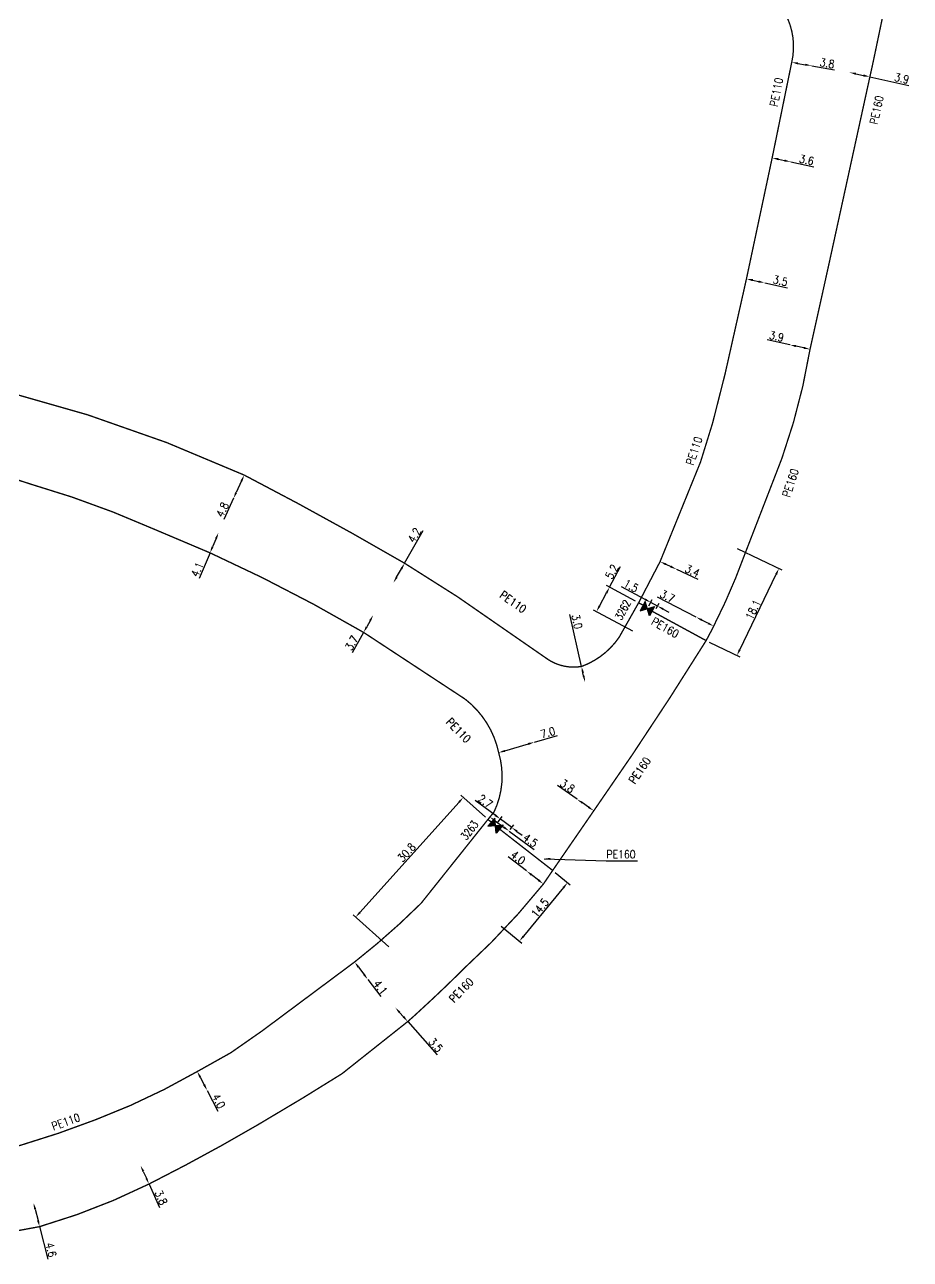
# Model space of a CAD drawing. Header units: millimetres. Extents: x 133000 to 134000, y 130000 to 131000.
# Drawn here: x 133175.6 to 133341.6, y 130513.7 to 130745.2 of the extents above; entities that cross this region are included whole.
import ezdxf
from ezdxf.enums import TextEntityAlignment as Align

# ---------------------------------------------------------------- set-up
doc = ezdxf.new("R2010")
doc.units = ezdxf.units.MM
doc.header["$PDMODE"] = 34
doc.layers.get('0').update_dxf_attribs({"linetype": 'CONTINUOUS'})
doc.layers.get('Defpoints').update_dxf_attribs({"linetype": 'CONTINUOUS'})
doc.layers.add('G_120', color=4, linetype='CONTINUOUS')
doc.layers.add('G_300', color=7, linetype='CONTINUOUS')
doc.styles.add('G_ROMANS', font='ROMANS.SHX', dxfattribs={"width": 0.75})
doc.styles.get("Standard").update_dxf_attribs({"font": 'romans.shx', "width": 0.85})
doc.linetypes.add('G_typB_AP', pattern='A,5,-0.3,["o",Standard,S=1.5,R=0,X=0,Y=-0.5],-1.65', length=6.95)
doc.linetypes.add('G_typB_PE', pattern='A,5,-0.3,["o",Standard,S=1.5,R=0,X=0,Y=-0.5],-1.65', length=6.95)
doc.dimstyles.get("Standard").update_dxf_attribs({"dimtxt": 1.5, "dimasz": 1.2, "dimexe": 0.625, "dimexo": 0.625, "dimgap": 0.25, "dimtad": 1, "dimdec": 1, "dimzin": 0, "dimdsep": 46, "dimtxsty": 'Standard', "dimcen": -0.5, "dimadec": 0, "dimazin": 0, "dimtfac": 1, "dimtdec": 1, "dimtmove": 0, "dimatfit": 3, "dimfxl": 0, "dimtolj": 1, "dimtzin": 0, "dimarcsym": 0})

# ---------------------------------------------------------------- blocks, each defined once
blk = doc.blocks.new('*D102')
at = {"layer": 'Defpoints', "color": 0, "linetype": 'Continuous', "transparency": 16777216}
for p in [(133177.25, 130524.31), (133177.25, 130524.31), (133178.39, 130519.86)]:
    blk.add_point(p, dxfattribs=at)
at = {"layer": 'G_120', "color": 0, "linetype": 'Continuous', "lineweight": -2, "transparency": 16777216}
for p, q in [((133177.55, 130523.15), (133178.09, 130521.02)), ((133178.39, 130519.86), (133179.96, 130513.74))]:
    blk.add_line(p, q, dxfattribs=at)
at = {"layer": 'G_120', "color": 0, "linetype": 'Continuous', "transparency": 16777216}
for points in [[(133177.74, 130523.2), (133177.35, 130523.1), (133177.25, 130524.31)], [(133178.29, 130521.07), (133177.9, 130520.97), (133178.39, 130519.86)]]:
    blk.add_solid(points, dxfattribs=at)
at = {"layer": 'G_120', "color": 0, "linetype": 'Continuous', "transparency": 16777216, "insert": (133180.53, 130515.52), "char_height": 1.5, "attachment_point": 5, "rotation": 284.3484}
blk.add_mtext('\\A1;4.6', dxfattribs=at)
blk = doc.blocks.new('*D111')
at = {"layer": 'Defpoints', "color": 0, "linetype": 'Continuous', "transparency": 16777216}
for p in [(133216.75, 130660.76), (133214.74, 130656.4), (133214.74, 130656.4)]:
    blk.add_point(p, dxfattribs=at)
at = {"layer": 'G_120', "color": 0, "linetype": 'Continuous', "lineweight": -2, "transparency": 16777216}
for p, q in [((133216.25, 130659.67), (133215.24, 130657.49)), ((133214.74, 130656.4), (133212.91, 130652.43))]:
    blk.add_line(p, q, dxfattribs=at)
at = {"layer": 'G_120', "color": 0, "linetype": 'Continuous', "transparency": 16777216}
for points in [[(133216.07, 130659.75), (133216.43, 130659.58), (133216.75, 130660.76)], [(133215.06, 130657.57), (133215.42, 130657.4), (133214.74, 130656.4)]]:
    blk.add_solid(points, dxfattribs=at)
at = {"layer": 'G_120', "color": 0, "linetype": 'Continuous', "transparency": 16777216, "insert": (133212.67, 130654.28), "char_height": 1.5, "attachment_point": 5, "rotation": 65.2772}
blk.add_mtext('\\A1;4.8', dxfattribs=at)
blk = doc.blocks.new('*D112')
at = {"layer": 'Defpoints', "color": 0, "linetype": 'Continuous', "transparency": 16777216}
for p in [(133211.93, 130649.95), (133211.93, 130649.95), (133210.34, 130646.18)]:
    blk.add_point(p, dxfattribs=at)
at = {"layer": 'G_120', "color": 0, "linetype": 'Continuous', "lineweight": -2, "transparency": 16777216}
for p, q in [((133211.47, 130648.85), (133210.81, 130647.28)), ((133210.34, 130646.18), (133208.32, 130641.37))]:
    blk.add_line(p, q, dxfattribs=at)
at = {"layer": 'G_120', "color": 0, "linetype": 'Continuous', "transparency": 16777216}
for points in [[(133211.28, 130648.93), (133211.65, 130648.77), (133211.93, 130649.95)], [(133210.62, 130647.36), (133210.99, 130647.2), (133210.34, 130646.18)]]:
    blk.add_solid(points, dxfattribs=at)
at = {"layer": 'G_120', "color": 0, "linetype": 'Continuous', "transparency": 16777216, "insert": (133207.94, 130643.05), "char_height": 1.5, "attachment_point": 5, "rotation": 67.1544}
blk.add_mtext('\\A1;4.1', dxfattribs=at)
blk = doc.blocks.new('*D113')
at = {"layer": 'Defpoints', "color": 0, "linetype": 'Continuous', "transparency": 16777216}
for p in [(133246.82, 130644.23), (133244.73, 130640.58), (133244.73, 130640.58)]:
    blk.add_point(p, dxfattribs=at)
at = {"layer": 'G_120', "color": 0, "linetype": 'Continuous', "lineweight": -2, "transparency": 16777216}
for p, q in [((133246.82, 130644.23), (133250.32, 130650.37)), ((133245.33, 130641.62), (133246.22, 130643.19))]:
    blk.add_line(p, q, dxfattribs=at)
at = {"layer": 'G_120', "color": 0, "linetype": 'Continuous', "transparency": 16777216}
for points in [[(133246.05, 130643.29), (133246.4, 130643.09), (133246.82, 130644.23)], [(133245.16, 130641.72), (133245.5, 130641.52), (133244.73, 130640.58)]]:
    blk.add_solid(points, dxfattribs=at)
at = {"layer": 'G_120', "color": 0, "linetype": 'Continuous', "transparency": 16777216, "insert": (133248.67, 130649.49), "char_height": 1.5, "attachment_point": 5, "rotation": 60.2912}
blk.add_mtext('\\A1;4.2', dxfattribs=at)
blk = doc.blocks.new('*D114')
at = {"layer": 'Defpoints', "color": 0, "linetype": 'Continuous', "transparency": 16777216}
for p in [(133240.92, 130634.5), (133240.92, 130634.5), (133239.14, 130631.26)]:
    blk.add_point(p, dxfattribs=at)
at = {"layer": 'G_120', "color": 0, "linetype": 'Continuous', "lineweight": -2, "transparency": 16777216}
for p, q in [((133240.34, 130633.45), (133239.72, 130632.31)), ((133239.14, 130631.26), (133237.02, 130627.43))]:
    blk.add_line(p, q, dxfattribs=at)
at = {"layer": 'G_120', "color": 0, "linetype": 'Continuous', "transparency": 16777216}
for points in [[(133240.17, 130633.54), (133240.52, 130633.35), (133240.92, 130634.5)], [(133239.54, 130632.4), (133239.89, 130632.21), (133239.14, 130631.26)]]:
    blk.add_solid(points, dxfattribs=at)
at = {"layer": 'G_120', "color": 0, "linetype": 'Continuous', "transparency": 16777216, "insert": (133236.91, 130629.3), "char_height": 1.5, "attachment_point": 5, "rotation": 61.1047}
blk.add_mtext('\\A1;3.7', dxfattribs=at)
blk = doc.blocks.new('*D115')
at = {"layer": 'Defpoints', "color": 0, "linetype": 'Continuous', "transparency": 16777216}
for p in [(133271.18, 130610.69), (133271.18, 130610.69), (133264.46, 130608.72)]:
    blk.add_point(p, dxfattribs=at)
at = {"layer": 'G_120', "color": 0, "linetype": 'Continuous', "lineweight": -2, "transparency": 16777216}
for p, q in [((133265.61, 130609.06), (133270.03, 130610.35)), ((133271.18, 130610.69), (133275.48, 130611.95))]:
    blk.add_line(p, q, dxfattribs=at)
at = {"layer": 'G_120', "color": 0, "linetype": 'Continuous', "transparency": 16777216}
for points in [[(133269.97, 130610.55), (133270.08, 130610.16), (133271.18, 130610.69)], [(133265.56, 130609.25), (133265.67, 130608.87), (133264.46, 130608.72)]]:
    blk.add_solid(points, dxfattribs=at)
at = {"layer": 'G_120', "color": 0, "linetype": 'Continuous', "transparency": 16777216, "insert": (133273.68, 130612.47), "char_height": 1.5, "attachment_point": 5, "rotation": 16.3309}
blk.add_mtext('\\A1;7.0', dxfattribs=at)
blk = doc.blocks.new('*D116')
at = {"layer": 'Defpoints', "color": 0, "linetype": 'Continuous', "transparency": 16777216}
for p in [(133279.99, 130624.88), (133280.65, 130621.95), (133280.65, 130621.95)]:
    blk.add_point(p, dxfattribs=at)
at = {"layer": 'G_120', "color": 0, "linetype": 'Continuous', "lineweight": -2, "transparency": 16777216}
for p, q in [((133279.99, 130624.88), (133277.81, 130634.61)), ((133280.38, 130623.12), (133280.25, 130623.71))]:
    blk.add_line(p, q, dxfattribs=at)
at = {"layer": 'G_120', "color": 0, "linetype": 'Continuous', "transparency": 16777216}
for points in [[(133280.45, 130623.75), (133280.06, 130623.67), (133279.99, 130624.88)], [(133280.58, 130623.17), (133280.19, 130623.08), (133280.65, 130621.95)]]:
    blk.add_solid(points, dxfattribs=at)
at = {"layer": 'G_120', "color": 0, "linetype": 'Continuous', "transparency": 16777216, "insert": (133279.13, 130633.28), "char_height": 1.5, "attachment_point": 5, "rotation": 282.6548}
blk.add_mtext('\\A1;3.0', dxfattribs=at)
blk = doc.blocks.new('*D117')
at = {"layer": 'Defpoints', "color": 0, "linetype": 'Continuous', "transparency": 16777216}
for p in [(133290.69, 130636.81), (133282.79, 130635.16), (133290.17, 130631.19)]:
    blk.add_point(p, dxfattribs=at)
at = {"layer": 'G_120', "color": 0, "linetype": 'Continuous', "lineweight": -2, "transparency": 16777216}
for p, q in [((133285.25, 130639.74), (133287.32, 130643.59)), ((133283.36, 130636.21), (133284.68, 130638.68)), ((133290.14, 130637.11), (133284.7, 130640.03)), ((133289.62, 130631.49), (133282.24, 130635.45))]:
    blk.add_line(p, q, dxfattribs=at)
at = {"layer": 'G_120', "color": 0, "linetype": 'Continuous', "transparency": 16777216}
for points in [[(133284.5, 130638.77), (133284.86, 130638.58), (133285.25, 130639.74)], [(133283.18, 130636.31), (133283.53, 130636.12), (133282.79, 130635.16)]]:
    blk.add_solid(points, dxfattribs=at)
at = {"layer": 'G_120', "color": 0, "linetype": 'Continuous', "transparency": 16777216, "insert": (133285.68, 130642.66), "char_height": 1.5, "attachment_point": 5, "rotation": 61.7646}
blk.add_mtext('\\A1;5.2', dxfattribs=at)
blk = doc.blocks.new('*D118')
at = {"layer": 'Defpoints', "color": 0, "linetype": 'Continuous', "transparency": 16777216}
for p in [(133294.23, 130636.21), (133292.33, 130635.71), (133293.69, 130635.2)]:
    blk.add_point(p, dxfattribs=at)
at = {"layer": 'G_300', "color": 0, "linetype": 'Continuous', "lineweight": -2, "transparency": 16777216}
for p, q in [((133291.9, 130637.46), (133287.5, 130639.82)), ((133292.62, 130636.26), (133293.26, 130637.44)), ((133294.23, 130636.21), (133292.96, 130636.89)), ((133293.99, 130635.75), (133294.53, 130636.76)), ((133295.29, 130635.64), (133296.34, 130635.07))]:
    blk.add_line(p, q, dxfattribs=at)
at = {"layer": 'G_300', "color": 0, "linetype": 'Continuous', "transparency": 16777216}
for points in [[(133292, 130637.64), (133291.81, 130637.28), (133292.96, 130636.89)], [(133295.38, 130635.82), (133295.19, 130635.47), (133294.23, 130636.21)]]:
    blk.add_solid(points, dxfattribs=at)
at = {"layer": 'G_300', "color": 0, "linetype": 'Continuous', "transparency": 16777216, "insert": (133289.29, 130640), "char_height": 1.5, "attachment_point": 5, "rotation": 331.7646}
blk.add_mtext('\\A1;1.5', dxfattribs=at)
blk = doc.blocks.new('*D119')
at = {"layer": 'Defpoints', "color": 0, "linetype": 'Continuous', "transparency": 16777216}
for p in [(133294.72, 130644.54), (133297.8, 130643.1), (133297.8, 130643.1)]:
    blk.add_point(p, dxfattribs=at)
at = {"layer": 'G_120', "color": 0, "linetype": 'Continuous', "lineweight": -2, "transparency": 16777216}
for p, q in [((133295.81, 130644.03), (133296.71, 130643.61)), ((133297.8, 130643.1), (133301.81, 130641.22))]:
    blk.add_line(p, q, dxfattribs=at)
at = {"layer": 'G_120', "color": 0, "linetype": 'Continuous', "transparency": 16777216}
for points in [[(133295.89, 130644.21), (133295.72, 130643.85), (133294.72, 130644.54)], [(133296.8, 130643.79), (133296.63, 130643.43), (133297.8, 130643.1)]]:
    blk.add_solid(points, dxfattribs=at)
at = {"layer": 'G_120', "color": 0, "linetype": 'Continuous', "transparency": 16777216, "insert": (133300.77, 130642.81), "char_height": 1.5, "attachment_point": 5, "rotation": 334.8536}
blk.add_mtext('\\A1;3.4', dxfattribs=at)
blk = doc.blocks.new('*D120')
at = {"layer": 'Defpoints', "color": 0, "linetype": 'Continuous', "transparency": 16777216}
for p in [(133310.91, 130697.55), (133314.33, 130696.81), (133314.33, 130696.81)]:
    blk.add_point(p, dxfattribs=at)
at = {"layer": 'G_120', "color": 0, "linetype": 'Continuous', "lineweight": -2, "transparency": 16777216}
for p, q in [((133312.08, 130697.29), (133313.16, 130697.06)), ((133314.33, 130696.81), (133318.6, 130695.88))]:
    blk.add_line(p, q, dxfattribs=at)
at = {"layer": 'G_120', "color": 0, "linetype": 'Continuous', "transparency": 16777216}
for points in [[(133312.13, 130697.49), (133312.04, 130697.1), (133310.91, 130697.55)], [(133313.2, 130697.25), (133313.12, 130696.86), (133314.33, 130696.81)]]:
    blk.add_solid(points, dxfattribs=at)
at = {"layer": 'G_120', "color": 0, "linetype": 'Continuous', "transparency": 16777216, "insert": (133317.27, 130697.19), "char_height": 1.5, "attachment_point": 5, "rotation": 347.7708}
blk.add_mtext('\\A1;3.5', dxfattribs=at)
blk = doc.blocks.new('*D121')
at = {"layer": 'Defpoints', "color": 0, "linetype": 'Continuous', "transparency": 16777216}
for p in [(133315.73, 130720.23), (133319.24, 130719.47), (133319.24, 130719.47)]:
    blk.add_point(p, dxfattribs=at)
at = {"layer": 'G_120', "color": 0, "linetype": 'Continuous', "lineweight": -2, "transparency": 16777216}
for p, q in [((133316.9, 130719.98), (133318.07, 130719.72)), ((133319.24, 130719.47), (133323.52, 130718.54))]:
    blk.add_line(p, q, dxfattribs=at)
at = {"layer": 'G_120', "color": 0, "linetype": 'Continuous', "transparency": 16777216}
for points in [[(133316.94, 130720.17), (133316.86, 130719.78), (133315.73, 130720.23)], [(133318.11, 130719.92), (133318.03, 130719.53), (133319.24, 130719.47)]]:
    blk.add_solid(points, dxfattribs=at)
at = {"layer": 'G_120', "color": 0, "linetype": 'Continuous', "transparency": 16777216, "insert": (133322.18, 130719.85), "char_height": 1.5, "attachment_point": 5, "rotation": 347.7708}
blk.add_mtext('\\A1;3.6', dxfattribs=at)
blk = doc.blocks.new('*D122')
at = {"layer": 'Defpoints', "color": 0, "linetype": 'Continuous', "transparency": 16777216}
for p in [(133319.4, 130738.15), (133323.14, 130737.48), (133323.14, 130737.48)]:
    blk.add_point(p, dxfattribs=at)
at = {"layer": 'G_120', "color": 0, "linetype": 'Continuous', "lineweight": -2, "transparency": 16777216}
for p, q in [((133320.58, 130737.94), (133321.95, 130737.69)), ((133323.14, 130737.48), (133327.44, 130736.71))]:
    blk.add_line(p, q, dxfattribs=at)
at = {"layer": 'G_120', "color": 0, "linetype": 'Continuous', "transparency": 16777216}
for points in [[(133320.61, 130738.13), (133320.54, 130737.74), (133319.4, 130738.15)], [(133321.99, 130737.89), (133321.92, 130737.49), (133323.14, 130737.48)]]:
    blk.add_solid(points, dxfattribs=at)
at = {"layer": 'G_120', "color": 0, "linetype": 'Continuous', "transparency": 16777216, "insert": (133326.05, 130737.97), "char_height": 1.5, "attachment_point": 5, "rotation": 349.832}
blk.add_mtext('\\A1;3.8', dxfattribs=at)
blk = doc.blocks.new('*D125')
at = {"layer": 'Defpoints', "color": 0, "linetype": 'Continuous', "transparency": 16777216}
for p in [(133330.24, 130736.25), (133330.24, 130736.25), (133334.05, 130735.42)]:
    blk.add_point(p, dxfattribs=at)
at = {"layer": 'G_120', "color": 0, "linetype": 'Continuous', "lineweight": -2, "transparency": 16777216}
for p, q in [((133331.42, 130736), (133332.88, 130735.67)), ((133334.05, 130735.42), (133341.34, 130733.82))]:
    blk.add_line(p, q, dxfattribs=at)
at = {"layer": 'G_120', "color": 0, "linetype": 'Continuous', "transparency": 16777216}
for points in [[(133331.46, 130736.19), (133331.37, 130735.8), (133330.24, 130736.25)], [(133332.92, 130735.87), (133332.84, 130735.48), (133334.05, 130735.42)]]:
    blk.add_solid(points, dxfattribs=at)
at = {"layer": 'G_120', "color": 0, "linetype": 'Continuous', "transparency": 16777216, "insert": (133340.03, 130735.13), "char_height": 1.5, "attachment_point": 5, "rotation": 347.6571}
blk.add_mtext('\\A1;3.9', dxfattribs=at)
blk = doc.blocks.new('*D2')
at = {"layer": 'Defpoints', "color": 0, "linetype": 'Continuous', "transparency": 16777216}
for p in [(133319.03, 130685.19), (133319.03, 130685.19), (133322.83, 130684.34)]:
    blk.add_point(p, dxfattribs=at)
at = {"layer": 'G_120', "color": 0, "linetype": 'Continuous', "lineweight": -2, "transparency": 16777216}
for p, q in [((133319.03, 130685.19), (133314.82, 130686.12)), ((133321.66, 130684.6), (133320.2, 130684.93))]:
    blk.add_line(p, q, dxfattribs=at)
at = {"layer": 'G_120', "color": 0, "linetype": 'Continuous', "transparency": 16777216}
for points in [[(133320.24, 130685.12), (133320.15, 130684.73), (133319.03, 130685.19)], [(133321.71, 130684.8), (133321.62, 130684.41), (133322.83, 130684.34)]]:
    blk.add_solid(points, dxfattribs=at)
at = {"layer": 'G_120', "color": 0, "linetype": 'Continuous', "transparency": 16777216, "insert": (133316.55, 130686.76), "char_height": 1.5, "attachment_point": 5, "rotation": 347.5033}
blk.add_mtext('\\A1;3.9', dxfattribs=at)
blk = doc.blocks.new('*D3')
at = {"layer": 'Defpoints', "color": 0, "linetype": 'Continuous', "transparency": 16777216}
for p in [(133308.64, 130647.28), (133317, 130643.24), (133303.35, 130629.73)]:
    blk.add_point(p, dxfattribs=at)
at = {"layer": 'G_120', "color": 0, "linetype": 'Continuous', "lineweight": -2, "transparency": 16777216}
for p, q in [((133309.2, 130647.01), (133317.57, 130642.97)), ((133309.65, 130628.02), (133316.48, 130642.16)), ((133303.91, 130629.46), (133309.69, 130626.67))]:
    blk.add_line(p, q, dxfattribs=at)
at = {"layer": 'G_120', "color": 0, "linetype": 'Continuous', "transparency": 16777216}
for points in [[(133316.3, 130642.25), (133316.66, 130642.07), (133317, 130643.24)], [(133309.47, 130628.11), (133309.83, 130627.94), (133309.13, 130626.94)]]:
    blk.add_solid(points, dxfattribs=at)
at = {"layer": 'G_120', "color": 0, "linetype": 'Continuous', "transparency": 16777216, "insert": (133312.16, 130635.53), "char_height": 1.5, "attachment_point": 5, "rotation": 64.2044}
blk.add_mtext('\\A1;18.1', dxfattribs=at)
blk = doc.blocks.new('*D4')
at = {"layer": 'Defpoints', "color": 0, "linetype": 'Continuous', "transparency": 16777216}
for p in [(133301.48, 130634.13), (133301.48, 130634.13), (133304.76, 130632.43)]:
    blk.add_point(p, dxfattribs=at)
at = {"layer": 'G_120', "color": 0, "linetype": 'Continuous', "lineweight": -2, "transparency": 16777216}
for p, q in [((133301.48, 130634.13), (133294.24, 130637.88)), ((133303.7, 130632.99), (133302.54, 130633.58))]:
    blk.add_line(p, q, dxfattribs=at)
at = {"layer": 'G_120', "color": 0, "linetype": 'Continuous', "transparency": 16777216}
for points in [[(133302.64, 130633.76), (133302.45, 130633.41), (133301.48, 130634.13)], [(133303.79, 130633.16), (133303.61, 130632.81), (133304.76, 130632.43)]]:
    blk.add_solid(points, dxfattribs=at)
at = {"layer": 'G_120', "color": 0, "linetype": 'Continuous', "transparency": 16777216, "insert": (133296.1, 130638.04), "char_height": 1.5, "attachment_point": 5, "rotation": 332.6449}
blk.add_mtext('\\A1;3.7', dxfattribs=at)
blk = doc.blocks.new('*D5')
at = {"layer": 'Defpoints', "color": 0, "linetype": 'Continuous', "transparency": 16777216}
for p in [(133279.16, 130599.99), (133279.16, 130599.99), (133282.29, 130597.83)]:
    blk.add_point(p, dxfattribs=at)
at = {"layer": 'G_120', "color": 0, "linetype": 'Continuous', "lineweight": -2, "transparency": 16777216}
for p, q in [((133279.16, 130599.99), (133275.48, 130602.54)), ((133281.3, 130598.51), (133280.15, 130599.31))]:
    blk.add_line(p, q, dxfattribs=at)
at = {"layer": 'G_120', "color": 0, "linetype": 'Continuous', "transparency": 16777216}
for points in [[(133280.26, 130599.47), (133280.04, 130599.15), (133279.16, 130599.99)], [(133281.41, 130598.68), (133281.19, 130598.35), (133282.29, 130597.83)]]:
    blk.add_solid(points, dxfattribs=at)
at = {"layer": 'G_120', "color": 0, "linetype": 'Continuous', "transparency": 16777216, "insert": (133277.35, 130602.46), "char_height": 1.5, "attachment_point": 5, "rotation": 325.3541}
blk.add_mtext('\\A1;3.8', dxfattribs=at)
blk = doc.blocks.new('*D6')
at = {"layer": 'Defpoints', "color": 0, "linetype": 'Continuous', "transparency": 16777216}
for p in [(133269.68, 130586.54), (133269.68, 130586.54), (133272.85, 130584.1)]:
    blk.add_point(p, dxfattribs=at)
at = {"layer": 'G_120', "color": 0, "linetype": 'Continuous', "lineweight": -2, "transparency": 16777216}
for p, q in [((133269.68, 130586.54), (133266.22, 130589.22)), ((133271.9, 130584.83), (133270.63, 130585.81))]:
    blk.add_line(p, q, dxfattribs=at)
at = {"layer": 'G_120', "color": 0, "linetype": 'Continuous', "transparency": 16777216}
for points in [[(133270.75, 130585.97), (133270.51, 130585.65), (133269.68, 130586.54)], [(133272.02, 130584.99), (133271.77, 130584.67), (133272.85, 130584.1)]]:
    blk.add_solid(points, dxfattribs=at)
at = {"layer": 'G_120', "color": 0, "linetype": 'Continuous', "transparency": 16777216, "insert": (133268.09, 130589.04), "char_height": 1.5, "attachment_point": 5, "rotation": 322.3067}
blk.add_mtext('\\A1;4.0', dxfattribs=at)
blk = doc.blocks.new('*D7')
at = {"layer": 'Defpoints', "color": 0, "linetype": 'Continuous', "transparency": 16777216}
for p in [(133245.08, 130560.92), (133245.08, 130560.92), (133247.41, 130558.31)]:
    blk.add_point(p, dxfattribs=at)
at = {"layer": 'G_120', "color": 0, "linetype": 'Continuous', "lineweight": -2, "transparency": 16777216}
for p, q in [((133245.88, 130560.03), (133246.61, 130559.2)), ((133247.41, 130558.31), (133252.95, 130552.06))]:
    blk.add_line(p, q, dxfattribs=at)
at = {"layer": 'G_120', "color": 0, "linetype": 'Continuous', "transparency": 16777216}
for points in [[(133246.03, 130560.16), (133245.73, 130559.89), (133245.08, 130560.92)], [(133246.76, 130559.34), (133246.46, 130559.07), (133247.41, 130558.31)]]:
    blk.add_solid(points, dxfattribs=at)
at = {"layer": 'G_120', "color": 0, "linetype": 'Continuous', "transparency": 16777216, "insert": (133252.64, 130553.91), "char_height": 1.5, "attachment_point": 5, "rotation": 311.5704}
blk.add_mtext('\\A1;3.5', dxfattribs=at)
blk = doc.blocks.new('*D8')
at = {"layer": 'Defpoints', "color": 0, "linetype": 'Continuous', "transparency": 16777216}
for p in [(133197.33, 130531.31), (133197.33, 130531.31), (133198.9, 130527.85)]:
    blk.add_point(p, dxfattribs=at)
at = {"layer": 'G_120', "color": 0, "linetype": 'Continuous', "lineweight": -2, "transparency": 16777216}
for p, q in [((133197.83, 130530.22), (133198.4, 130528.94)), ((133198.9, 130527.85), (133200.89, 130523.44))]:
    blk.add_line(p, q, dxfattribs=at)
at = {"layer": 'G_120', "color": 0, "linetype": 'Continuous', "transparency": 16777216}
for points in [[(133198.01, 130530.3), (133197.64, 130530.14), (133197.33, 130531.31)], [(133198.58, 130529.02), (133198.22, 130528.86), (133198.9, 130527.85)]]:
    blk.add_solid(points, dxfattribs=at)
at = {"layer": 'G_120', "color": 0, "linetype": 'Continuous', "transparency": 16777216, "insert": (133201.15, 130525.3), "char_height": 1.5, "attachment_point": 5, "rotation": 294.2872}
blk.add_mtext('\\A1;3.8', dxfattribs=at)
blk = doc.blocks.new('*D9')
at = {"layer": 'Defpoints', "color": 0, "linetype": 'Continuous', "transparency": 16777216}
for p in [(133207.95, 130548.94), (133209.8, 130545.39), (133209.8, 130545.39)]:
    blk.add_point(p, dxfattribs=at)
at = {"layer": 'G_120', "color": 0, "linetype": 'Continuous', "lineweight": -2, "transparency": 16777216}
for p, q in [((133208.5, 130547.87), (133209.24, 130546.46)), ((133209.8, 130545.39), (133211.82, 130541.52))]:
    blk.add_line(p, q, dxfattribs=at)
at = {"layer": 'G_120', "color": 0, "linetype": 'Continuous', "transparency": 16777216}
for points in [[(133208.68, 130547.97), (133208.33, 130547.78), (133207.95, 130548.94)], [(133209.42, 130546.55), (133209.07, 130546.36), (133209.8, 130545.39)]]:
    blk.add_solid(points, dxfattribs=at)
at = {"layer": 'G_120', "color": 0, "linetype": 'Continuous', "transparency": 16777216, "insert": (133211.97, 130543.39), "char_height": 1.5, "attachment_point": 5, "rotation": 297.5556}
blk.add_mtext('\\A1;4.0', dxfattribs=at)
blk = doc.blocks.new('*D10')
at = {"layer": 'Defpoints', "color": 0, "linetype": 'Continuous', "transparency": 16777216}
for p in [(133237.44, 130569.47), (133239.92, 130566.21), (133239.92, 130566.21)]:
    blk.add_point(p, dxfattribs=at)
at = {"layer": 'G_120', "color": 0, "linetype": 'Continuous', "lineweight": -2, "transparency": 16777216}
for p, q in [((133238.17, 130568.52), (133239.2, 130567.17)), ((133239.92, 130566.21), (133242.34, 130563.02))]:
    blk.add_line(p, q, dxfattribs=at)
at = {"layer": 'G_120', "color": 0, "linetype": 'Continuous', "transparency": 16777216}
for points in [[(133238.33, 130568.64), (133238.01, 130568.4), (133237.44, 130569.47)], [(133239.35, 130567.29), (133239.04, 130567.04), (133239.92, 130566.21)]]:
    blk.add_solid(points, dxfattribs=at)
at = {"layer": 'G_120', "color": 0, "linetype": 'Continuous', "transparency": 16777216, "insert": (133242.29, 130564.74), "char_height": 1.5, "attachment_point": 5, "rotation": 307.2132}
blk.add_mtext('\\A1;4.1', dxfattribs=at)
blk = doc.blocks.new('*D11')
at = {"layer": 'Defpoints', "color": 0, "linetype": 'Continuous', "transparency": 16777216}
for p in [(133274.58, 130586.64), (133264.45, 130576.6), (133268.35, 130573.39)]:
    blk.add_point(p, dxfattribs=at)
at = {"layer": 'G_120', "color": 0, "linetype": 'Continuous', "lineweight": -2, "transparency": 16777216}
for p, q in [((133275.06, 130586.24), (133277.85, 130583.94)), ((133276.61, 130583.41), (133269.11, 130574.32)), ((133264.93, 130576.2), (133268.83, 130572.99))]:
    blk.add_line(p, q, dxfattribs=at)
at = {"layer": 'G_120', "color": 0, "linetype": 'Continuous', "transparency": 16777216}
for points in [[(133276.45, 130583.54), (133276.76, 130583.29), (133277.37, 130584.34)], [(133268.96, 130574.44), (133269.27, 130574.19), (133268.35, 130573.39)]]:
    blk.add_solid(points, dxfattribs=at)
at = {"layer": 'G_120', "color": 0, "linetype": 'Continuous', "transparency": 16777216, "insert": (133272.19, 130579.62), "char_height": 1.5, "attachment_point": 5, "rotation": 50.5249}
blk.add_mtext('\\A1;14.5', dxfattribs=at)
blk = doc.blocks.new('*D12')
at = {"layer": 'Defpoints', "color": 0, "linetype": 'Continuous', "transparency": 16777216}
for p in [(133263.86, 130595.05), (133264.77, 130596.27), (133266.27, 130593.8)]:
    blk.add_point(p, dxfattribs=at)
at = {"layer": 'G_300', "color": 0, "linetype": 'Continuous', "lineweight": -2, "transparency": 16777216}
for p, q in [((133263.81, 130596.98), (133260.08, 130599.74)), ((133264.24, 130595.55), (133265.14, 130596.77)), ((133266.92, 130594.68), (133264.77, 130596.27)), ((133266.64, 130594.3), (133267.29, 130595.18)), ((133267.89, 130593.96), (133268.85, 130593.25))]:
    blk.add_line(p, q, dxfattribs=at)
at = {"layer": 'G_300', "color": 0, "linetype": 'Continuous', "transparency": 16777216}
for points in [[(133263.92, 130597.15), (133263.69, 130596.82), (133264.77, 130596.27)], [(133268.01, 130594.13), (133267.77, 130593.8), (133266.92, 130594.68)]]:
    blk.add_solid(points, dxfattribs=at)
at = {"layer": 'G_300', "color": 0, "linetype": 'Continuous', "transparency": 16777216, "insert": (133261.95, 130599.6), "char_height": 1.5, "attachment_point": 5, "rotation": 323.4988}
blk.add_mtext('\\A1;2.7', dxfattribs=at)
blk = doc.blocks.new('*D13')
at = {"layer": 'Defpoints', "color": 0, "linetype": 'Continuous', "transparency": 16777216}
for p in [(133262.81, 130596.68), (133266.42, 130594), (133266.42, 130594)]:
    blk.add_point(p, dxfattribs=at)
at = {"layer": 'G_120', "color": 0, "linetype": 'Continuous', "lineweight": -2, "transparency": 16777216}
for p, q in [((133263.77, 130595.97), (133265.46, 130594.72)), ((133266.42, 130594), (133271.09, 130590.55))]:
    blk.add_line(p, q, dxfattribs=at)
at = {"layer": 'G_120', "color": 0, "linetype": 'Continuous', "transparency": 16777216}
for points in [[(133263.89, 130596.13), (133263.65, 130595.81), (133262.81, 130596.68)], [(133265.58, 130594.88), (133265.34, 130594.56), (133266.42, 130594)]]:
    blk.add_solid(points, dxfattribs=at)
at = {"layer": 'G_120', "color": 0, "linetype": 'Continuous', "transparency": 16777216, "insert": (133270.41, 130592.29), "char_height": 1.5, "attachment_point": 5, "rotation": 323.4988}
blk.add_mtext('\\A1;4.5', dxfattribs=at)
blk = doc.blocks.new('G_300_04')
at = {"linetype": 'Continuous'}
h = blk.add_hatch(color=0, dxfattribs=at)
h.paths.add_polyline_path([(-1, 1), (-1, -1), (0, 0)])
h.paths.add_polyline_path([(1, 1), (0, 0), (1, -1)])
at = {"color": 0, "linetype": 'Continuous', "flags": 128}
blk.add_lwpolyline([(-1, -1), (1, 1), (1, -1), (-1, 1)], close=True, dxfattribs=at)
at = {"color": 0, "linetype": 'Continuous', "style": 'G_ROMANS', "width": 0.75}
blk.add_attdef('NUM', text='', height=1.5, dxfattribs=at).set_placement((0, 2.1), align=Align.MIDDLE_CENTER)
at = {"color": 0, "linetype": 'Continuous', "style": 'G_ROMANS', "width": 0.75, "flags": 3}
for tag, p in [('DEF_LEG', (0, -5)), ('DEF_COUP', (0, -7.5)), ('DEF_TYPE', (0, -10))]:
    blk.add_attdef(tag, text='', height=1.2, dxfattribs=at).set_placement(p, align=Align.MIDDLE)
blk = doc.blocks.new('*D90')
at = {"layer": 'Defpoints', "color": 0, "linetype": 'Continuous', "transparency": 16777216}
for p in [(133262.43, 130596.18), (133237.64, 130577.88), (133244.33, 130571.87)]:
    blk.add_point(p, dxfattribs=at)
at = {"layer": 'G_120', "color": 0, "linetype": 'Continuous', "lineweight": -2, "transparency": 16777216}
for p, q in [((133257.02, 130599.43), (133238.44, 130578.78)), ((133261.97, 130596.6), (133257.35, 130600.74)), ((133243.87, 130572.29), (133237.18, 130578.3))]:
    blk.add_line(p, q, dxfattribs=at)
at = {"layer": 'G_120', "color": 0, "linetype": 'Continuous', "transparency": 16777216}
for points in [[(133256.87, 130599.57), (133257.16, 130599.3), (133257.82, 130600.33)], [(133238.3, 130578.91), (133238.59, 130578.64), (133237.64, 130577.88)]]:
    blk.add_solid(points, dxfattribs=at)
at = {"layer": 'G_120', "color": 0, "linetype": 'Continuous', "transparency": 16777216, "insert": (133247.19, 130590.01), "char_height": 1.5, "attachment_point": 5, "rotation": 48.0439}
blk.add_mtext('\\A1;30.8', dxfattribs=at)

msp = doc.modelspace()

# ---------------------------------------------------------------- linework, layer by layer
at = {"layer": 'G_120', "linetype": 'G_typB_PE', "const_width": 0.25}
for points in [[(133339.44, 130761.01), (133334.67, 130738.23), (133334.05, 130735.42), (133326.23, 130699.66), (133322.83, 130684.34), (133322.83, 130684.34, -0.044242), (133317.55, 130663.88), (133310.66, 130646.08), (133310.66, 130646.08), (133310.66, 130646.08, -0.031005), (133304.76, 130632.43), (133304.76, 130632.43), (133304.76, 130632.43), (133304.76, 130632.43), (133304.76, 130632.43), (133304.76, 130632.43), (133304.76, 130632.43, -0.009198), (133303.35, 130629.73, -0.013947), (133282.29, 130597.83), (133282.29, 130597.83), (133282.29, 130597.83), (133282.29, 130597.83), (133282.29, 130597.83), (133282.29, 130597.83), (133282.29, 130597.83), (133282.29, 130597.83), (133282.29, 130597.83), (133282.29, 130597.83), (133274.58, 130586.64), (133274.58, 130586.64), (133272.85, 130584.1, -0.039486), (133257.74, 130568.05), (133256.25, 130566.57), (133254.74, 130565.1), (133253.22, 130563.65), (133251.69, 130562.21), (133249.76, 130560.43), (133248.4, 130559.18), (133247.41, 130558.31), (133247.41, 130558.31), (133247.41, 130558.31), (133247.41, 130558.31), (133247.41, 130558.31), (133247.41, 130558.31), (133247.41, 130558.31), (133247.41, 130558.31), (133235.08, 130548.53), (133235.08, 130548.53), (133235.08, 130548.53), (133235.08, 130548.53), (133227.77, 130544), (133227.77, 130544), (133227.77, 130544), (133227.77, 130544), (133227.77, 130544), (133219.13, 130538.85, -0.015594), (133198.9, 130527.85, -0.045143), (133178.39, 130519.86, -0.047869), (133130.66, 130514.17)], [(133167.71, 130533.19, 0.03199), (133188.87, 130539.9, 0.040619), (133207.95, 130548.94), (133207.95, 130548.94), (133214.25, 130552.47), (133214.25, 130552.47), (133214.25, 130552.47), (133214.25, 130552.47), (133214.25, 130552.47), (133220.11, 130556.56), (133220.11, 130556.56), (133220.11, 130556.56), (133220.11, 130556.56), (133220.11, 130556.56), (133237.44, 130569.47), (133237.44, 130569.47), (133237.44, 130569.47), (133237.44, 130569.47), (133237.44, 130569.47, 0.029582), (133249.91, 130580.48), (133262.43, 130596.18), (133262.43, 130596.18), (133262.43, 130596.18), (133262.43, 130596.18), (133262.43, 130596.18), (133262.43, 130596.18), (133262.43, 130596.18), (133262.43, 130596.18), (133262.43, 130596.18), (133262.43, 130596.18), (133262.43, 130596.18), (133262.43, 130596.18), (133262.43, 130596.18), (133263.58, 130597.59, 0.185378), (133264.46, 130608.72), (133264.46, 130608.72), (133264.46, 130608.72, 0.075664), (133264.46, 130608.72, 0.177602), (133258.19, 130618.74), (133258.19, 130618.74), (133258.19, 130618.74), (133258.19, 130618.74), (133258.19, 130618.74), (133258.19, 130618.74), (133239.14, 130631.26), (133239.14, 130631.26), (133239.14, 130631.26), (133239.14, 130631.26), (133239.14, 130631.26), (133239.14, 130631.26), (133239.14, 130631.26), (133239.14, 130631.26), (133239.14, 130631.26), (133239.14, 130631.26), (133239.14, 130631.26), (133239.14, 130631.26, 0.026131), (133210.34, 130646.18), (133210.34, 130646.18), (133210.34, 130646.18), (133210.34, 130646.18), (133210.34, 130646.18), (133210.34, 130646.18), (133210.34, 130646.18), (133210.34, 130646.18), (133210.34, 130646.18), (133199.66, 130650.7, 0.034288), (133176.61, 130659.1), (133176.61, 130659.1), (133176.61, 130659.1), (133168.15, 130661.84)]]:
    msp.add_lwpolyline(points, format="xyb", dxfattribs=at)
at = {"layer": 'G_120', "linetype": 'G_typB_PE'}
msp.add_lwpolyline([(133172.19, 130676.4, 0.25, 0.25, -0.044593), (133216.75, 130660.76, 0.25, 0.25, 0), (133216.75, 130660.76, 0.25, 0.25, 0), (133216.75, 130660.76, 0.25, 0.25, 0), (133216.75, 130660.76, 0.25, 0.25, 0), (133216.75, 130660.76, 0.25, 0.25, 0), (133216.75, 130660.76, 0.25, 0.25, 0), (133216.75, 130660.76, 0.25, 0.25, 0), (133216.75, 130660.76, 0.25, 0.25, 0), (133216.75, 130660.76, 0.25, 0.25, 0), (133216.75, 130660.76, 0.25, 0.25, 0), (133216.75, 130660.76, 0.25, 0.25, 0), (133216.75, 130660.76, 0.25, 0.25, -0.012241), (133246.82, 130644.23, 0.25, 0.25, 0), (133246.82, 130644.23, 0.25, 0.25, 0), (133246.82, 130644.23, 0.25, 0.25, 0), (133246.82, 130644.23, 0.25, 0.25, 0), (133256.69, 130637.98, 0.25, 0.25, 0), (133256.69, 130637.98, 0.25, 0.25, 0), (133256.69, 130637.98, 0.25, 0.25, 0), (133256.69, 130637.98, 0.25, 0.25, 0), (133256.69, 130637.98, 0.25, 0.25, 0), (133256.69, 130637.98, 0.25, 0.25, 0), (133256.69, 130637.98, 0.25, 0.25, 0), (133273.25, 130626.51, 0.25, 0.25, 0), (133273.25, 130626.51, 0.25, 0.25, 0), (133273.25, 130626.51, 0.25, 0.25, 0), (133273.25, 130626.51, 0.25, 0.25, 0), (133273.25, 130626.51, 0.25, 0.25, 0.205811), (133279.99, 130624.88, 0.25, 0.25, 0), (133279.99, 130624.88, 0.25, 0.25, 0), (133279.99, 130624.88, 0.25, 0.25, 0), (133279.99, 130624.88, 0.25, 0.25, 0), (133279.99, 130624.88, 0.25, 0.25, 0), (133279.99, 130624.88, 0.25, 0.25, 0.157416), (133287.05, 130630.37, 0.25, 0.25, 0), (133287.05, 130630.37, 0.25, 0.25, 0), (133287.05, 130630.37, 0.25, 0.25, 0), (133287.05, 130630.37, 0.25, 0.25, 0), (133287.05, 130630.37, 0.25, 0.25, 0), (133287.05, 130630.37, 0.25, 0.25, 0), (133287.05, 130630.37, 0.25, 0.25, 0), (133287.05, 130630.37, 0.25, 0.25, 0), (133290.69, 130636.81, 0.25, 0.25, 0), (133290.69, 130636.81, 0.25, 0.25, 0), (133294.72, 130644.54, 0.25, 0.25, 0), (133294.72, 130644.54, 0.25, 0.25, 0), (133294.72, 130644.54, 0.25, 0.25, 0), (133294.72, 130644.54, 0.25, 0.25, 0), (133294.72, 130644.54, 0.25, 0.25, 0), (133294.72, 130644.54, 0.25, 0.25, 0), (133302.3, 130663.21, 0.25, 0.25, 0), (133302.3, 130663.21, 0.25, 0.25, 0), (133302.3, 130663.21, 0.25, 0.25, 0), (133302.3, 130663.21, 0.25, 0.25, 0), (133302.3, 130663.21, 0.25, 0.25, 0), (133304.57, 130670.53, 0.25, 0.25, 0), (133304.57, 130670.53, 0.25, 0.25, 0), (133304.57, 130670.53, 0.25, 0.25, 0), (133306.91, 130679.76, 0.25, 0.25, 0), (133306.91, 130679.76, 0.25, 0.25, 0), (133306.91, 130679.76, 0.25, 0.25, 0), (133306.91, 130679.76, 0.25, 0.25, 0), (133310.91, 130697.55, 0.25, 0.25, 0), (133310.91, 130697.55, 0.25, 0.25, 0), (133315.73, 130720.23, 0.25, 0.25, 0), (133319.4, 130738.15, 0.25, 0.25, 0.252162), (133316.11, 130750.13, 0.25, 0.25, 0)], format="xyseb", dxfattribs=at)
at = {"layer": 'G_120', "linetype": 'G_typB_PE', "const_width": 0.25, "flags": 128}
for points in [[(133291.49, 130636.39), (133290.69, 130636.81)], [(133303.35, 130629.73), (133293.21, 130635.24), (133293.21, 130635.24)]]:
    msp.add_lwpolyline(points, dxfattribs=at)
at = {"layer": 'G_120', "linetype": 'G_typB_AP', "const_width": 0.25, "flags": 128}
for points in [[(133262.43, 130596.18), (133263.11, 130595.7)], [(133264.62, 130594.4), (133264.62, 130594.4), (133264.62, 130594.4), (133274.58, 130586.64)]]:
    msp.add_lwpolyline(points, dxfattribs=at)

# ---------------------------------------------------------------- block references
at = {"layer": 'G_300'}
ref = msp.add_blockref('G_300_04', (133292.33, 130635.71), dxfattribs=dict(at, rotation=331.7646081698043))
ref.add_attrib('NUM', '3262', dxfattribs={"layer": '0', "color": 0, "linetype": 'Continuous', "height": 1.5, "rotation": 61.7646, "width": 0.75}).set_placement((133287.73, 130635.47), align=Align.MIDDLE_CENTER)
ref = msp.add_blockref('G_300_04', (133263.86, 130595.05), dxfattribs=dict(at, rotation=319.3992883794947))
ref.add_attrib('NUM', '3263', dxfattribs={"layer": '0', "color": 0, "linetype": 'Continuous', "height": 1.5, "rotation": 52.067, "width": 0.75}).set_placement((133258.99, 130594.17), align=Align.MIDDLE_CENTER)

# ---------------------------------------------------------------- texts
at = {"layer": 'G_120', "linetype": 'Continuous', "width": 0.85}
for s, rotation, p in [('PE110', 79.0364, (133316.74, 130729.72)), ('PE160', 77.683, (133335.46, 130726.37)), ('PE110', 71.4976, (133300.95, 130662.46)), ('PE160', 71.6384, (133319.02, 130656.46)), ('PE110', 324.6907, (133264.5, 130637.94)), ('PE160', 330.4828, (133292.95, 130632.85)), ('PE110', 314.2144, (133254.49, 130614.33)), ('PE160', 55.1062, (133289.96, 130602.72)), ('PE160', 45.4212, (133256.06, 130561.7)), ('PE110', 19.7343, (133180.99, 130537.89))]:
    msp.add_text(s, height=1.5, rotation=rotation, dxfattribs=at).set_placement(p)
at = {"layer": 'G_120', "linetype": 'Continuous', "insert": (133284.66, 130590.41), "char_height": 1.5, "attachment_point": 1}
msp.add_mtext('\\A1;PE160', dxfattribs=at)

# ---------------------------------------------------------------- dimensions: what is measured, and where the dimension line sits
at = {"layer": 'G_120', "linetype": 'Continuous'}
for base, p1, p2, angle, picture, middle in [((133323.14, 130737.48), (133319.4, 130738.15), (133323.14, 130737.48), 169.832, '*D122', (133325.88, 130736.99)), ((133330.24, 130736.25), (133334.05, 130735.42), (133330.24, 130736.25), 347.6571, '*D125', (133339.82, 130734.16)), ((133319.24, 130719.47), (133315.73, 130720.23), (133319.24, 130719.47), 167.7708, '*D121', (133321.97, 130718.88)), ((133314.33, 130696.81), (133310.91, 130697.55), (133314.33, 130696.81), 167.7708, '*D120', (133317.05, 130696.22)), ((133319.03, 130685.19), (133322.83, 130684.34), (133319.03, 130685.19), 347.5033, '*D2', (133316.34, 130685.78)), ((133214.74, 130656.4), (133216.75, 130660.76), (133214.74, 130656.4), 65.2772, '*D111', (133213.58, 130653.87)), ((133211.93, 130649.95), (133210.34, 130646.18), (133211.93, 130649.95), 247.1544, '*D112', (133208.86, 130642.66)), ((133244.73, 130640.58), (133246.82, 130644.23), (133244.73, 130640.58), 60.2912, '*D113', (133249.53, 130648.99)), ((133317, 130643.24), (133303.35, 130629.73), (133308.64, 130647.28), 244.2044, '*D3', (133313.06, 130635.09)), ((133282.79, 130635.16), (133290.69, 130636.81), (133290.17, 130631.19), 61.7646, '*D117', (133286.57, 130642.19)), ((133297.8, 130643.1), (133294.72, 130644.54), (133297.8, 130643.1), 154.8536, '*D119', (133300.35, 130641.9)), ((133301.48, 130634.13), (133304.76, 130632.43), (133301.48, 130634.13), 332.6449, '*D4', (133295.64, 130637.15)), ((133240.92, 130634.5), (133239.14, 130631.26), (133240.92, 130634.5), 241.1047, '*D114', (133237.79, 130628.82)), ((133280.65, 130621.95), (133279.99, 130624.88), (133280.65, 130621.95), 102.6548, '*D116', (133278.15, 130633.06)), ((133271.18, 130610.69), (133264.46, 130608.72), (133271.18, 130610.69), 196.3309, '*D115', (133273.96, 130611.51)), ((133279.16, 130599.99), (133282.29, 130597.83), (133279.16, 130599.99), 325.3541, '*D5', (133276.78, 130601.64)), ((133266.42, 130594), (133262.81, 130596.68), (133266.42, 130594), 143.4988, '*D13', (133269.82, 130591.49)), ((133269.68, 130586.54), (133272.85, 130584.1), (133269.68, 130586.54), 322.3067, '*D6', (133267.48, 130588.25)), ((133239.92, 130566.21), (133237.44, 130569.47), (133239.92, 130566.21), 127.2132, '*D10', (133241.5, 130564.14)), ((133245.08, 130560.92), (133247.41, 130558.31), (133245.08, 130560.92), 311.5704, '*D7', (133251.89, 130553.25)), ((133209.8, 130545.39), (133207.95, 130548.94), (133209.8, 130545.39), 117.5556, '*D9', (133211.09, 130542.92)), ((133197.33, 130531.31), (133198.9, 130527.85), (133197.33, 130531.31), 294.2872, '*D8', (133200.23, 130524.88)), ((133177.25, 130524.31), (133178.39, 130519.86), (133177.25, 130524.31), 284.3484, '*D102', (133179.56, 130515.27))]:
    dim = msp.add_linear_dim(base=base, p1=p1, p2=p2, angle=angle, dimstyle='Standard', dxfattribs=at)
    dim.commit()
    dim.dimension.update_dxf_attribs({"geometry": picture, "text_midpoint": middle, "dimtype": 128})
for base, p1, p2, angle, text, picture, middle in [((133237.64, 130577.88), (133262.43, 130596.18), (133244.33, 130571.87), 48.0439, '30.8', '*D90', (133247.94, 130589.34)), ((133268.35, 130573.39), (133274.58, 130586.64), (133264.45, 130576.6), 50.5249, '14.5', '*D11', (133272.96, 130578.99))]:
    dim = msp.add_linear_dim(base=base, p1=p1, p2=p2, angle=angle, text=text, dimstyle='Standard', dxfattribs=at)
    dim.commit()
    dim.dimension.update_dxf_attribs({"geometry": picture, "text_midpoint": middle, "dimtype": 128})
at = {"layer": 'G_300', "linetype": 'Continuous'}
for base, p1, p2, angle, text, picture, middle in [((133294.23, 130636.21), (133292.33, 130635.71), (133293.69, 130635.2), 151.7646, '1.5', '*D118', (133288.82, 130639.12)), ((133264.77, 130596.27), (133266.27, 130593.8), (133263.86, 130595.05), 323.4988, '2.7', '*D12', (133261.36, 130598.8))]:
    dim = msp.add_linear_dim(base=base, p1=p1, p2=p2, angle=angle, text=text, dimstyle='Standard', dxfattribs=at)
    dim.commit()
    dim.dimension.update_dxf_attribs({"geometry": picture, "text_midpoint": middle, "dimtype": 128})

# ---------------------------------------------------------------- leaders
at = {"layer": 'G_120', "linetype": 'Continuous', "annotation_type": 0, "has_hookline": 1, "hookline_direction": 0, "text_width": 5.65}
msp.add_leader([(133272.97, 130588.84), (133284.6, 130588.46)], dimstyle='Standard', dxfattribs=at)

doc.saveas('drawing.dxf')
